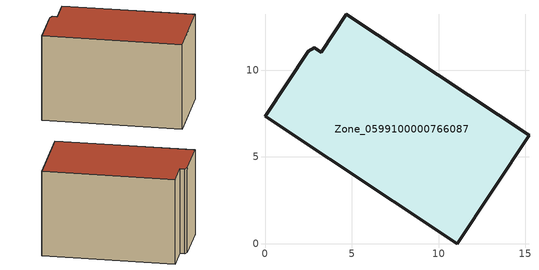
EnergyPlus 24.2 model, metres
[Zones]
Zone_0599100000766087
 floor ground (C_G): 2.83,11.28 3.23,11.01 4.7,13.21 15.21,6.25 11.08,0 0,7.33 2.48,11.09 z1.66
 wall outside (C_F): 2.48,11.09 0,7.33 11.08,0 15.21,6.25 4.7,13.21 3.23,11.01 2.83,11.28 2.48,11.09 z1.66:10.19
 roof outside (C_R): 3.23,11.01 2.83,11.28 2.48,11.09 0,7.33 11.08,0 15.21,6.25 4.7,13.21 z10.19
[BUILDING]
Pand.0599100000766087: North Axis=0; Terrain=City; Loads Convergence Tolerance Value=0.04; Temperature Convergence Tolerance Value=0.4; Solar Distribution=FullExterior; Maximum Number of Warmup Days=25; Minimum Number of Warmup Days=1
[Site:Location]
Rotterdam.The.Hague.AP_ZH_NLD Design_Conditions: Latitude=51.96; Longitude=4.45; Time Zone=1; Elevation=-4.5
[SITE:GROUNDTEMPERATURE:BUILDINGSURFACE]
18, 18, 18, 18, 18, 18, 18, 18, 18, 18, 18, 18
[MATERIAL] Thermal Absorptance=0.9; Solar Absorptance=0.7; Visible Absorptance=0.7
Name | Roughness | Thickness | Conductivity | Density | Specific Heat
G.TI.2006-2014 | MediumSmooth | 0.15 | 0.06 | 540 | 1210
F.TI.2006-2014 | Rough | 0.3 | 0.12 | 1920 | 840
R.TI.2006-2014 | MediumRough | 0.2 | 0.08 | 1500 | 1000
[CONSTRUCTION]
C_G: G.TI.2006-2014
C_F: F.TI.2006-2014
C_R: R.TI.2006-2014
[ZONE]
Zone_0599100000766087: Type=1; Multiplier=1; Ceiling Height=Autocalculate; Volume=Autocalculate; Floor Area=autocalculate; Part of Total Floor Area=Yes
[ZONEINFILTRATION:DESIGNFLOWRATE]
Infil_Zone_0599100000766087: Zone or ZoneList or Space or SpaceList=Zone_0599100000766087; Schedule=AlwaysOn; Design Flow Rate Calculation Method=Flow/Area; Flow Rate per Floor Area=0.0015; Constant Term Coefficient=1; Temperature Term Coefficient=0; Velocity Term Coefficient=0; Velocity Squared Term Coefficient=0
[HVACTEMPLATE:ZONE:IDEALLOADSAIRSYSTEM]
Zone_0599100000766087: Maximum Heating Supply Air Temperature=50; Minimum Cooling Supply Air Temperature=13; Maximum Heating Supply Air Humidity Ratio=0.0156; Minimum Cooling Supply Air Humidity Ratio=0.0077; Heating Limit=NoLimit; Cooling Limit=NoLimit; Dehumidification Control Type=ConstantSensibleHeatRatio; Cooling Sensible Heat Ratio=0.7; Dehumidification Setpoint=60; Humidification Control Type=None; Humidification Setpoint=30; Outdoor Air Method=None; Outdoor Air Flow Rate per Person=0.00944; Outdoor Air Flow Rate per Zone Floor Area=0; Outdoor Air Flow Rate per Zone=0; Demand Controlled Ventilation Type=None; Outdoor Air Economizer Type=NoEconomizer; Heat Recovery Type=None; Sensible Heat Recovery Effectiveness=0.7; Latent Heat Recovery Effectiveness=0.65
[ZONECONTROL:THERMOSTAT]
ThermostatControl_Zone_0599100000766087: Zone or ZoneList=Zone_0599100000766087; Control Type Schedule=DualSetpointControlType; Control 1=Thermostat_Zone_0599100000766087; Temperature Difference Between Cutout And Setpoint=0
[THERMOSTATSETPOINT:DUALSETPOINT]
Thermostat_Zone_0599100000766087: Heating Setpoint Temperature Schedule=HeatingSetpoint_Zone_0599100000766087; Cooling Setpoint Temperature Schedule=CoolingSetpoint_Zone_0599100000766087
[SCHEDULE:COMPACT]
HeatingSetpoint_Zone_0599100000766087: Through: 12/31, For: AllDays, Until: 24:00, 21
CoolingSetpoint_Zone_0599100000766087: Through: 12/31, For: AllDays, Until: 24:00, 24
DualSetpointControlType: Through: 12/31, For: AllDays, Until: 24:00, 4
AlwaysOn: Through: 12/31, For: AllDays, Until: 24:00, 1
